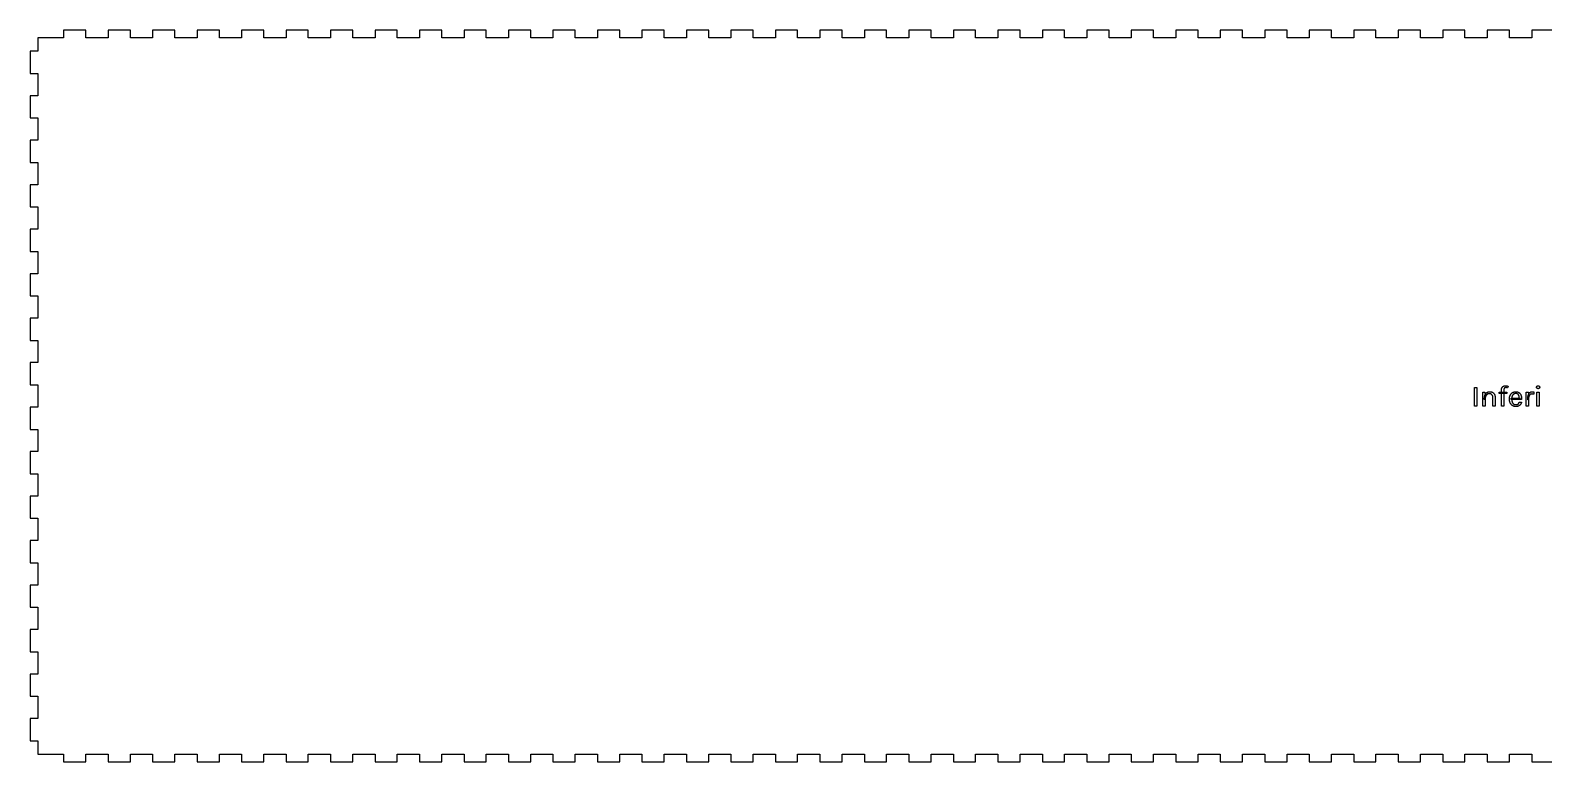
# Model space of a CAD drawing. Header units: millimetres. Extents: x 0 to 1206, y 0 to 1040.
# Drawn here: x 0 to 612, y 372 to 668 of the extents above; entities that cross this region are included whole.
import ezdxf

# ---------------------------------------------------------------- set-up
doc = ezdxf.new("R2010")
doc.units = ezdxf.units.MM
doc.layers.get('0').update_dxf_attribs({"linetype": 'CONTINUOUS'})

msp = doc.modelspace()

# ---------------------------------------------------------------- linework, layer by layer
for p, q in [((22.5, 668), (13.5, 668)), ((13.5, 668), (13.5, 665)), ((22.5, 665), (22.5, 668)), ((40.5, 668), (31.5, 668)), ((31.5, 668), (31.5, 665)), ((40.5, 665), (40.5, 668)), ((58.5, 668), (49.5, 668)), ((49.5, 668), (49.5, 665)), ((58.5, 665), (58.5, 668)), ((76.5, 668), (67.5, 668)), ((67.5, 668), (67.5, 665)), ((76.5, 665), (76.5, 668)), ((94.5, 668), (85.5, 668)), ((85.5, 668), (85.5, 665)), ((94.5, 665), (94.5, 668)), ((112.5, 668), (103.5, 668)), ((103.5, 668), (103.5, 665)), ((112.5, 665), (112.5, 668)), ((130.5, 668), (121.5, 668)), ((121.5, 668), (121.5, 665)), ((130.5, 665), (130.5, 668)), ((148.5, 668), (139.5, 668)), ((139.5, 668), (139.5, 665)), ((148.5, 665), (148.5, 668)), ((166.5, 668), (157.5, 668)), ((157.5, 668), (157.5, 665)), ((166.5, 665), (166.5, 668)), ((184.5, 668), (175.5, 668)), ((175.5, 668), (175.5, 665)), ((184.5, 665), (184.5, 668)), ((202.5, 668), (193.5, 668)), ((193.5, 668), (193.5, 665)), ((202.5, 665), (202.5, 668)), ((220.5, 668), (211.5, 668)), ((211.5, 668), (211.5, 665)), ((220.5, 665), (220.5, 668)), ((238.5, 668), (229.5, 668)), ((229.5, 668), (229.5, 665)), ((238.5, 665), (238.5, 668)), ((256.5, 668), (247.5, 668)), ((247.5, 668), (247.5, 665)), ((256.5, 665), (256.5, 668)), ((274.5, 668), (265.5, 668)), ((265.5, 668), (265.5, 665)), ((274.5, 665), (274.5, 668)), ((292.5, 668), (283.5, 668)), ((283.5, 668), (283.5, 665)), ((292.5, 665), (292.5, 668)), ((310.5, 668), (301.5, 668)), ((301.5, 668), (301.5, 665)), ((310.5, 665), (310.5, 668)), ((328.5, 668), (319.5, 668)), ((319.5, 668), (319.5, 665)), ((328.5, 665), (328.5, 668)), ((346.5, 668), (337.5, 668)), ((337.5, 668), (337.5, 665)), ((346.5, 665), (346.5, 668)), ((364.5, 668), (355.5, 668)), ((355.5, 668), (355.5, 665)), ((364.5, 665), (364.5, 668)), ((382.5, 668), (373.5, 668)), ((373.5, 668), (373.5, 665)), ((382.5, 665), (382.5, 668)), ((400.5, 668), (391.5, 668)), ((391.5, 668), (391.5, 665)), ((400.5, 665), (400.5, 668)), ((418.5, 668), (409.5, 668)), ((409.5, 668), (409.5, 665)), ((418.5, 665), (418.5, 668)), ((436.5, 668), (427.5, 668)), ((427.5, 668), (427.5, 665)), ((436.5, 665), (436.5, 668)), ((454.5, 668), (445.5, 668)), ((445.5, 668), (445.5, 665)), ((454.5, 665), (454.5, 668)), ((472.5, 668), (463.5, 668)), ((463.5, 668), (463.5, 665)), ((472.5, 665), (472.5, 668)), ((490.5, 668), (481.5, 668)), ((481.5, 668), (481.5, 665)), ((490.5, 665), (490.5, 668)), ((508.5, 668), (499.5, 668)), ((499.5, 668), (499.5, 665)), ((508.5, 665), (508.5, 668)), ((526.5, 668), (517.5, 668)), ((517.5, 668), (517.5, 665)), ((526.5, 665), (526.5, 668)), ((544.5, 668), (535.5, 668)), ((535.5, 668), (535.5, 665)), ((544.5, 665), (544.5, 668)), ((562.5, 668), (553.5, 668)), ((553.5, 668), (553.5, 665)), ((562.5, 665), (562.5, 668)), ((580.5, 668), (571.5, 668)), ((571.5, 668), (571.5, 665)), ((580.5, 665), (580.5, 668)), ((598.5, 668), (589.5, 668)), ((589.5, 668), (589.5, 665)), ((598.5, 665), (598.5, 668)), ((616.5, 668), (607.5, 668)), ((607.5, 668), (607.5, 665)), ((13.5, 665), (3, 665)), ((3, 665), (3, 659.5)), ((31.5, 665), (22.5, 665)), ((49.5, 665), (40.5, 665)), ((67.5, 665), (58.5, 665)), ((85.5, 665), (76.5, 665)), ((103.5, 665), (94.5, 665)), ((121.5, 665), (112.5, 665)), ((139.5, 665), (130.5, 665)), ((157.5, 665), (148.5, 665)), ((175.5, 665), (166.5, 665)), ((193.5, 665), (184.5, 665)), ((211.5, 665), (202.5, 665)), ((229.5, 665), (220.5, 665)), ((247.5, 665), (238.5, 665)), ((265.5, 665), (256.5, 665)), ((283.5, 665), (274.5, 665)), ((301.5, 665), (292.5, 665)), ((319.5, 665), (310.5, 665)), ((337.5, 665), (328.5, 665)), ((355.5, 665), (346.5, 665)), ((373.5, 665), (364.5, 665)), ((391.5, 665), (382.5, 665)), ((409.5, 665), (400.5, 665)), ((427.5, 665), (418.5, 665)), ((445.5, 665), (436.5, 665)), ((463.5, 665), (454.5, 665)), ((481.5, 665), (472.5, 665)), ((499.5, 665), (490.5, 665)), ((517.5, 665), (508.5, 665)), ((535.5, 665), (526.5, 665)), ((553.5, 665), (544.5, 665)), ((571.5, 665), (562.5, 665)), ((589.5, 665), (580.5, 665)), ((607.5, 665), (598.5, 665)), ((3, 659.5), (0, 659.5)), ((0, 659.5), (0, 650.5)), ((0, 650.5), (3, 650.5)), ((3, 650.5), (3, 641.5)), ((3, 641.5), (0, 641.5)), ((0, 641.5), (0, 632.5)), ((0, 632.5), (3, 632.5)), ((3, 632.5), (3, 623.5)), ((3, 623.5), (0, 623.5)), ((0, 623.5), (0, 614.5)), ((0, 614.5), (3, 614.5)), ((3, 614.5), (3, 605.5)), ((3, 605.5), (0, 605.5)), ((0, 605.5), (0, 596.5)), ((0, 596.5), (3, 596.5)), ((3, 596.5), (3, 587.5)), ((3, 587.5), (0, 587.5)), ((0, 587.5), (0, 578.5)), ((0, 578.5), (3, 578.5)), ((3, 578.5), (3, 569.5)), ((3, 569.5), (0, 569.5)), ((0, 569.5), (0, 560.5)), ((0, 560.5), (3, 560.5)), ((3, 560.5), (3, 551.5)), ((3, 551.5), (0, 551.5)), ((0, 551.5), (0, 542.5)), ((0, 542.5), (3, 542.5)), ((3, 542.5), (3, 533.5)), ((3, 533.5), (0, 533.5)), ((0, 533.5), (0, 524.5)), ((0, 524.5), (3, 524.5)), ((3, 524.5), (3, 515.5)), ((584.37, 515.866), (584.37, 523.402)), ((584.37, 523.402), (585.306, 523.402)), ((585.306, 523.402), (585.306, 515.866)), ((587.73, 515.866), (587.73, 521.602)), ((587.73, 521.602), (588.534, 521.602)), ((588.534, 521.602), (588.666, 520.282)), ((588.625, 520.426), (588.685, 520.558)), ((588.685, 520.558), (588.75, 520.683)), ((588.75, 520.683), (588.82, 520.801)), ((588.82, 520.801), (588.895, 520.913)), ((588.895, 520.913), (588.974, 521.018)), ((588.974, 521.018), (589.059, 521.116)), ((589.059, 521.116), (589.148, 521.208)), ((589.148, 521.208), (589.242, 521.293)), ((589.242, 521.293), (589.341, 521.371)), ((589.378, 520.577), (589.308, 520.513)), ((589.341, 521.371), (589.445, 521.442)), ((589.452, 520.636), (589.378, 520.577)), ((589.445, 521.442), (589.553, 521.506)), ((589.529, 520.69), (589.452, 520.636)), ((589.609, 520.738), (589.529, 520.69)), ((589.553, 521.506), (589.665, 521.562)), ((589.691, 520.78), (589.609, 520.738)), ((589.665, 521.562), (589.782, 521.611)), ((589.776, 520.816), (589.691, 520.78)), ((589.865, 520.847), (589.776, 520.816)), ((589.782, 521.611), (589.903, 521.652)), ((589.955, 520.873), (589.865, 520.847)), ((589.903, 521.652), (590.028, 521.686)), ((590.049, 520.893), (589.955, 520.873)), ((590.028, 521.686), (590.158, 521.712)), ((590.145, 520.907), (590.049, 520.893)), ((590.244, 520.915), (590.145, 520.907)), ((590.158, 521.712), (590.292, 521.731)), ((590.346, 520.918), (590.244, 520.915)), ((590.292, 521.731), (590.431, 521.742)), ((590.479, 520.914), (590.346, 520.918)), ((590.346, 520.918), (590.346, 520.918)), ((590.431, 521.742), (590.574, 521.746)), ((590.606, 520.901), (590.479, 520.914)), ((590.574, 521.746), (590.574, 521.746)), ((590.574, 521.746), (590.708, 521.743)), ((590.727, 520.879), (590.606, 520.901)), ((590.708, 521.743), (590.837, 521.734)), ((590.843, 520.849), (590.727, 520.879)), ((590.837, 521.734), (590.963, 521.719)), ((590.953, 520.811), (590.843, 520.849)), ((591.057, 520.764), (590.953, 520.811)), ((590.963, 521.719), (591.085, 521.698)), ((591.156, 520.708), (591.057, 520.764)), ((591.085, 521.698), (591.203, 521.67)), ((591.248, 520.643), (591.156, 520.708)), ((591.203, 521.67), (591.317, 521.637)), ((591.336, 520.571), (591.248, 520.643)), ((591.317, 521.637), (591.428, 521.598)), ((591.417, 520.489), (591.336, 520.571)), ((591.428, 521.598), (591.534, 521.552)), ((591.534, 521.552), (591.636, 521.501)), ((591.636, 521.501), (591.735, 521.443)), ((591.735, 521.443), (591.829, 521.38)), ((591.829, 521.38), (591.919, 521.311)), ((591.919, 521.311), (592.005, 521.238)), ((592.005, 521.238), (592.085, 521.159)), ((592.085, 521.159), (592.162, 521.075)), ((592.162, 521.075), (592.234, 520.985)), ((592.234, 520.985), (592.301, 520.891)), ((592.301, 520.891), (592.364, 520.791)), ((592.364, 520.791), (592.422, 520.686)), ((592.422, 520.686), (592.476, 520.576)), ((592.476, 520.576), (592.525, 520.461)), ((594.348, 520.954), (594.348, 521.602)), ((594.348, 521.602), (597.408, 521.602)), ((597.408, 520.954), (594.348, 520.954)), ((595.284, 522.49), (595.286, 522.602)), ((595.284, 515.866), (595.284, 522.49)), ((595.286, 522.602), (595.293, 522.71)), ((595.293, 522.71), (595.304, 522.813)), ((595.304, 522.813), (595.319, 522.913)), ((595.319, 522.913), (595.339, 523.008)), ((595.339, 523.008), (595.363, 523.099)), ((595.363, 523.099), (595.391, 523.187)), ((595.391, 523.187), (595.424, 523.27)), ((595.424, 523.27), (595.461, 523.348)), ((595.461, 523.348), (595.503, 523.423)), ((595.503, 523.423), (595.548, 523.494)), ((595.548, 523.494), (595.597, 523.561)), ((595.597, 523.561), (595.648, 523.624)), ((595.648, 523.624), (595.702, 523.683)), ((595.702, 523.683), (595.76, 523.739)), ((595.76, 523.739), (595.82, 523.791)), ((595.82, 523.791), (595.883, 523.839)), ((595.883, 523.839), (595.949, 523.883)), ((595.949, 523.883), (596.019, 523.923)), ((596.019, 523.923), (596.091, 523.96)), ((596.091, 523.96), (596.166, 523.993)), ((596.166, 523.993), (596.242, 524.023)), ((596.221, 522.551), (596.22, 522.478)), ((596.22, 522.478), (596.22, 522.478)), ((596.22, 522.478), (596.22, 515.866)), ((596.225, 522.62), (596.221, 522.551)), ((596.231, 522.686), (596.225, 522.62)), ((596.24, 522.748), (596.231, 522.686)), ((596.251, 522.807), (596.24, 522.748)), ((596.242, 524.023), (596.32, 524.049)), ((596.265, 522.862), (596.251, 522.807)), ((596.282, 522.914), (596.265, 522.862)), ((596.301, 522.962), (596.282, 522.914)), ((596.322, 523.007), (596.301, 522.962)), ((596.32, 524.049), (596.4, 524.071)), ((596.346, 523.048), (596.322, 523.007)), ((596.372, 523.086), (596.346, 523.048)), ((596.399, 523.122), (596.372, 523.086)), ((596.428, 523.155), (596.399, 523.122)), ((596.4, 524.071), (596.482, 524.091)), ((596.457, 523.186), (596.428, 523.155)), ((596.489, 523.215), (596.457, 523.186)), ((596.482, 524.091), (596.565, 524.106)), ((596.521, 523.24), (596.489, 523.215)), ((596.555, 523.263), (596.521, 523.24)), ((596.59, 523.284), (596.555, 523.263)), ((596.565, 524.106), (596.65, 524.118)), ((596.626, 523.302), (596.59, 523.284)), ((596.664, 523.318), (596.626, 523.302)), ((596.65, 524.118), (596.737, 524.127)), ((596.702, 523.332), (596.664, 523.318)), ((596.741, 523.344), (596.702, 523.332)), ((596.737, 524.127), (596.826, 524.132)), ((596.779, 523.355), (596.741, 523.344)), ((596.818, 523.364), (596.779, 523.355)), ((596.856, 523.372), (596.818, 523.364)), ((596.826, 524.132), (596.916, 524.134)), ((596.894, 523.378), (596.856, 523.372)), ((596.933, 523.384), (596.894, 523.378)), ((596.916, 524.134), (596.916, 524.134)), ((596.916, 524.134), (596.965, 524.134)), ((596.971, 523.387), (596.933, 523.384)), ((596.965, 524.134), (597.015, 524.133)), ((597.01, 523.389), (596.971, 523.387)), ((597.048, 523.39), (597.01, 523.389)), ((597.015, 524.133), (597.064, 524.131)), ((597.081, 523.39), (597.048, 523.39)), ((597.048, 523.39), (597.048, 523.39)), ((597.064, 524.131), (597.114, 524.128)), ((597.113, 523.389), (597.081, 523.39)), ((597.147, 523.387), (597.113, 523.389)), ((597.114, 524.128), (597.164, 524.125)), ((597.18, 523.384), (597.147, 523.387)), ((597.164, 524.125), (597.214, 524.121)), ((597.214, 523.381), (597.18, 523.384)), ((597.214, 524.121), (597.265, 524.116)), ((597.248, 523.377), (597.214, 523.381)), ((597.282, 523.372), (597.248, 523.377)), ((597.265, 524.116), (597.315, 524.111)), ((597.317, 523.367), (597.282, 523.372)), ((597.315, 524.111), (597.366, 524.105)), ((597.352, 523.361), (597.317, 523.367)), ((597.387, 523.354), (597.352, 523.361)), ((597.366, 524.105), (597.417, 524.098)), ((597.422, 523.346), (597.387, 523.354)), ((597.408, 521.602), (597.408, 520.954)), ((597.408, 520.954), (597.408, 520.954)), ((597.417, 524.098), (597.468, 524.09)), ((597.458, 523.338), (597.422, 523.346)), ((597.493, 523.329), (597.458, 523.338)), ((597.468, 524.09), (597.519, 524.082)), ((597.529, 523.319), (597.493, 523.329)), ((597.519, 524.082), (597.57, 524.073)), ((597.565, 523.309), (597.529, 523.319)), ((597.6, 523.298), (597.565, 523.309)), ((597.57, 524.073), (597.621, 524.063)), ((597.636, 523.286), (597.6, 523.298)), ((597.621, 524.063), (597.671, 524.053)), ((597.672, 523.273), (597.636, 523.286)), ((597.671, 524.053), (597.722, 524.042)), ((597.708, 523.26), (597.672, 523.273)), ((597.744, 523.246), (597.708, 523.26)), ((597.722, 524.042), (597.773, 524.03)), ((597.924, 523.99), (597.744, 523.246)), ((597.773, 524.03), (597.823, 524.017)), ((597.823, 524.017), (597.874, 524.004)), ((597.874, 524.004), (597.924, 523.99)), ((597.924, 523.99), (597.924, 523.99)), ((598.888, 520.474), (598.962, 520.601)), ((598.962, 520.601), (599.042, 520.72)), ((599.042, 520.72), (599.127, 520.834)), ((599.127, 520.834), (599.216, 520.941)), ((599.216, 520.941), (599.311, 521.042)), ((599.311, 521.042), (599.41, 521.137)), ((599.41, 521.137), (599.515, 521.225)), ((599.515, 521.225), (599.624, 521.307)), ((599.624, 521.307), (599.739, 521.383)), ((599.739, 521.383), (599.858, 521.452)), ((599.858, 521.452), (599.98, 521.514)), ((599.956, 520.523), (599.894, 520.454)), ((600.021, 520.588), (599.956, 520.523)), ((599.98, 521.514), (600.105, 521.568)), ((600.089, 520.65), (600.021, 520.588)), ((600.162, 520.708), (600.089, 520.65)), ((600.105, 521.568), (600.233, 521.615)), ((600.238, 520.762), (600.162, 520.708)), ((600.233, 521.615), (600.365, 521.655)), ((600.318, 520.81), (600.238, 520.762)), ((600.401, 520.852), (600.318, 520.81)), ((600.365, 521.655), (600.5, 521.688)), ((600.488, 520.888), (600.401, 520.852)), ((600.579, 520.919), (600.488, 520.888)), ((600.5, 521.688), (600.639, 521.713)), ((600.673, 520.945), (600.579, 520.919)), ((600.639, 521.713), (600.781, 521.731)), ((600.771, 520.965), (600.673, 520.945)), ((600.872, 520.979), (600.771, 520.965)), ((600.781, 521.731), (600.926, 521.742)), ((600.977, 520.987), (600.872, 520.979)), ((600.926, 521.742), (601.074, 521.746)), ((601.086, 520.99), (600.977, 520.987)), ((601.074, 521.746), (601.074, 521.746)), ((601.074, 521.746), (601.203, 521.743)), ((601.172, 520.988), (601.086, 520.99)), ((601.086, 520.99), (601.086, 520.99)), ((601.255, 520.983), (601.172, 520.988)), ((601.203, 521.743), (601.328, 521.735)), ((601.335, 520.974), (601.255, 520.983)), ((601.328, 521.735), (601.449, 521.722)), ((601.411, 520.961), (601.335, 520.974)), ((601.485, 520.945), (601.411, 520.961)), ((601.449, 521.722), (601.566, 521.704)), ((601.555, 520.925), (601.485, 520.945)), ((601.623, 520.902), (601.555, 520.925)), ((601.566, 521.704), (601.68, 521.68)), ((601.687, 520.875), (601.623, 520.902)), ((601.68, 521.68), (601.79, 521.651)), ((601.748, 520.844), (601.687, 520.875)), ((601.806, 520.81), (601.748, 520.844)), ((601.79, 521.651), (601.896, 521.617)), ((601.861, 520.773), (601.806, 520.81)), ((601.914, 520.733), (601.861, 520.773)), ((601.896, 521.617), (601.998, 521.577)), ((601.964, 520.691), (601.914, 520.733)), ((602.011, 520.647), (601.964, 520.691)), ((601.998, 521.577), (602.096, 521.532)), ((602.057, 520.601), (602.011, 520.647)), ((602.099, 520.552), (602.057, 520.601)), ((602.096, 521.532), (602.19, 521.482)), ((602.139, 520.501), (602.099, 520.552)), ((602.19, 521.482), (602.281, 521.427)), ((602.281, 521.427), (602.368, 521.369)), ((602.368, 521.369), (602.451, 521.307)), ((602.451, 521.307), (602.531, 521.241)), ((602.531, 521.241), (602.607, 521.172)), ((602.607, 521.172), (602.68, 521.098)), ((602.68, 521.098), (602.749, 521.021)), ((602.749, 521.021), (602.814, 520.941)), ((602.814, 520.941), (602.876, 520.856)), ((602.876, 520.856), (602.934, 520.768)), ((602.934, 520.768), (602.989, 520.677)), ((602.989, 520.677), (603.04, 520.583)), ((603.04, 520.583), (603.088, 520.487)), ((605.244, 515.866), (605.244, 521.614)), ((605.244, 521.614), (606.18, 521.614)), ((606.146, 520.414), (606.194, 520.548)), ((606.18, 521.614), (606.18, 515.866)), ((606.194, 520.548), (606.246, 520.674)), ((606.246, 520.674), (606.301, 520.793)), ((606.301, 520.793), (606.361, 520.904)), ((606.361, 520.904), (606.424, 521.009)), ((606.424, 521.009), (606.492, 521.106)), ((606.492, 521.106), (606.563, 521.196)), ((606.563, 521.196), (606.638, 521.278)), ((606.638, 521.278), (606.717, 521.353)), ((606.774, 520.519), (606.713, 520.458)), ((606.717, 521.353), (606.8, 521.421)), ((606.838, 520.574), (606.774, 520.519)), ((606.8, 521.421), (606.886, 521.482)), ((606.907, 520.624), (606.838, 520.574)), ((606.886, 521.482), (606.976, 521.535)), ((606.979, 520.667), (606.907, 520.624)), ((606.976, 521.535), (607.069, 521.581)), ((607.055, 520.705), (606.979, 520.667)), ((607.135, 520.737), (607.055, 520.705)), ((607.069, 521.581), (607.166, 521.621)), ((607.22, 520.763), (607.135, 520.737)), ((607.166, 521.621), (607.267, 521.653)), ((607.308, 520.784), (607.22, 520.763)), ((607.267, 521.653), (607.371, 521.678)), ((607.4, 520.798), (607.308, 520.784)), ((607.371, 521.678), (607.478, 521.696)), ((607.496, 520.807), (607.4, 520.798)), ((607.478, 521.696), (607.589, 521.706)), ((607.596, 520.81), (607.496, 520.807)), ((607.589, 521.706), (607.704, 521.71)), ((607.628, 520.81), (607.596, 520.81)), ((607.596, 520.81), (607.596, 520.81)), ((607.66, 520.808), (607.628, 520.81)), ((607.693, 520.806), (607.66, 520.808)), ((607.728, 520.804), (607.693, 520.806)), ((607.704, 521.71), (607.704, 521.71)), ((607.704, 521.71), (607.742, 521.71)), ((607.763, 520.8), (607.728, 520.804)), ((607.742, 521.71), (607.779, 521.709)), ((607.798, 520.796), (607.763, 520.8)), ((607.779, 521.709), (607.816, 521.708)), ((607.835, 520.791), (607.798, 520.796)), ((607.816, 521.708), (607.852, 521.706)), ((607.872, 520.785), (607.835, 520.791)), ((607.852, 521.706), (607.888, 521.703)), ((607.911, 520.778), (607.872, 520.785)), ((607.888, 521.703), (607.923, 521.7)), ((607.95, 520.771), (607.911, 520.778)), ((607.923, 521.7), (607.957, 521.697)), ((607.989, 520.763), (607.95, 520.771)), ((607.957, 521.697), (607.99, 521.693)), ((608.028, 520.755), (607.989, 520.763)), ((607.99, 521.693), (608.023, 521.688)), ((608.023, 521.688), (608.055, 521.683)), ((608.066, 520.746), (608.028, 520.755)), ((608.055, 521.683), (608.087, 521.677)), ((608.104, 520.737), (608.066, 520.746)), ((608.087, 521.677), (608.119, 521.671)), ((608.14, 520.728), (608.104, 520.737)), ((608.119, 521.671), (608.151, 521.664)), ((608.177, 520.719), (608.14, 520.728)), ((608.151, 521.664), (608.183, 521.657)), ((608.212, 520.709), (608.177, 520.719)), ((608.183, 521.657), (608.215, 521.649)), ((608.248, 520.699), (608.212, 520.709)), ((608.215, 521.649), (608.247, 521.641)), ((608.247, 521.641), (608.279, 521.632)), ((608.282, 520.689), (608.248, 520.699)), ((608.279, 521.632), (608.311, 521.623)), ((608.316, 520.678), (608.282, 520.689)), ((608.311, 521.623), (608.344, 521.613)), ((608.376, 521.602), (608.316, 520.678)), ((608.344, 521.613), (608.376, 521.602)), ((608.376, 521.602), (608.376, 521.602)), ((609.486, 523.558), (609.488, 523.61)), ((609.488, 523.505), (609.486, 523.558)), ((609.486, 523.558), (609.486, 523.558)), ((609.488, 523.61), (609.493, 523.659)), ((609.493, 523.454), (609.488, 523.505)), ((609.493, 523.659), (609.501, 523.707)), ((609.501, 523.405), (609.493, 523.454)), ((609.501, 523.707), (609.513, 523.752)), ((609.513, 523.359), (609.501, 523.405)), ((609.513, 523.752), (609.528, 523.795)), ((609.528, 523.314), (609.513, 523.359)), ((609.528, 523.795), (609.546, 523.836)), ((609.546, 523.272), (609.528, 523.314)), ((609.546, 523.836), (609.568, 523.875)), ((609.568, 523.231), (609.546, 523.272)), ((609.568, 523.875), (609.594, 523.911)), ((609.594, 523.193), (609.568, 523.231)), ((609.594, 523.911), (609.622, 523.946)), ((609.622, 523.157), (609.594, 523.193)), ((609.622, 523.946), (609.654, 523.978)), ((609.654, 523.123), (609.622, 523.157)), ((609.642, 515.866), (609.642, 521.614)), ((609.642, 521.614), (610.578, 521.614)), ((609.654, 523.978), (609.689, 524.008)), ((609.689, 523.092), (609.654, 523.123)), ((609.689, 524.008), (609.726, 524.034)), ((609.726, 523.064), (609.689, 523.092)), ((609.726, 524.034), (609.766, 524.058)), ((609.766, 523.039), (609.726, 523.064)), ((609.766, 524.058), (609.808, 524.078)), ((609.808, 523.017), (609.766, 523.039)), ((609.808, 524.078), (609.852, 524.095)), ((609.852, 522.999), (609.808, 523.017)), ((609.852, 524.095), (609.899, 524.109)), ((609.899, 522.984), (609.852, 522.999)), ((609.899, 524.109), (609.948, 524.12)), ((609.948, 522.973), (609.899, 522.984)), ((609.948, 524.12), (610, 524.128)), ((610, 522.965), (609.948, 522.973)), ((610, 524.128), (610.054, 524.132)), ((610.054, 522.96), (610, 522.965)), ((610.054, 524.132), (610.11, 524.134)), ((610.11, 522.958), (610.054, 522.96)), ((610.11, 524.134), (610.11, 524.134)), ((610.11, 524.134), (610.166, 524.132)), ((610.166, 522.96), (610.11, 522.958)), ((610.11, 522.958), (610.11, 522.958)), ((610.11, 522.958), (610.11, 522.958)), ((610.166, 524.132), (610.22, 524.128)), ((610.22, 522.965), (610.166, 522.96)), ((610.22, 524.128), (610.272, 524.12)), ((610.272, 522.973), (610.22, 522.965)), ((610.272, 524.12), (610.321, 524.109)), ((610.321, 522.984), (610.272, 522.973)), ((610.321, 524.109), (610.368, 524.095)), ((610.368, 522.999), (610.321, 522.984)), ((610.368, 524.095), (610.412, 524.078)), ((610.412, 523.017), (610.368, 522.999)), ((610.412, 524.078), (610.454, 524.058)), ((610.454, 523.039), (610.412, 523.017)), ((610.454, 524.058), (610.494, 524.034)), ((610.494, 523.064), (610.454, 523.039)), ((610.494, 524.034), (610.531, 524.008)), ((610.531, 523.092), (610.494, 523.064)), ((610.531, 524.008), (610.566, 523.978)), ((610.566, 523.123), (610.531, 523.092)), ((610.566, 523.978), (610.598, 523.946)), ((610.598, 523.157), (610.566, 523.123)), ((610.578, 521.614), (610.578, 515.866)), ((610.598, 523.946), (610.626, 523.911)), ((610.626, 523.193), (610.598, 523.157)), ((610.626, 523.911), (610.652, 523.875)), ((610.652, 523.231), (610.626, 523.193)), ((610.652, 523.875), (610.674, 523.836)), ((610.674, 523.272), (610.652, 523.231)), ((610.674, 523.836), (610.692, 523.795)), ((610.692, 523.314), (610.674, 523.272)), ((610.692, 523.795), (610.707, 523.752)), ((610.707, 523.359), (610.692, 523.314)), ((610.707, 523.752), (610.719, 523.707)), ((610.719, 523.405), (610.707, 523.359)), ((610.719, 523.707), (610.727, 523.659)), ((610.727, 523.454), (610.719, 523.405)), ((610.727, 523.659), (610.732, 523.61)), ((610.732, 523.505), (610.727, 523.454)), ((610.732, 523.61), (610.734, 523.558)), ((610.734, 523.558), (610.732, 523.505)), ((610.734, 523.558), (610.734, 523.558)), ((3, 515.5), (0, 515.5)), ((0, 515.5), (0, 506.5)), ((585.306, 515.866), (584.37, 515.866)), ((585.306, 515.866), (585.306, 515.866)), ((588.666, 515.866), (587.73, 515.866)), ((588.306, 518.578), (588.309, 518.775)), ((588.666, 518.578), (588.306, 518.578)), ((588.309, 518.775), (588.317, 518.967)), ((588.317, 518.967), (588.33, 519.153)), ((588.33, 519.153), (588.348, 519.333)), ((588.348, 519.333), (588.372, 519.506)), ((588.372, 519.506), (588.401, 519.675)), ((588.401, 519.675), (588.435, 519.837)), ((588.435, 519.837), (588.475, 519.993)), ((588.475, 519.993), (588.52, 520.143)), ((588.52, 520.143), (588.57, 520.288)), ((588.57, 520.288), (588.625, 520.426)), ((588.666, 520.282), (588.666, 515.866)), ((588.668, 518.721), (588.666, 518.578)), ((588.666, 518.578), (588.666, 518.578)), ((588.666, 515.866), (588.666, 515.866)), ((588.674, 518.86), (588.668, 518.721)), ((588.684, 518.996), (588.674, 518.86)), ((588.699, 519.127), (588.684, 518.996)), ((588.717, 519.254), (588.699, 519.127)), ((588.739, 519.377), (588.717, 519.254)), ((588.766, 519.496), (588.739, 519.377)), ((588.797, 519.611), (588.766, 519.496)), ((588.831, 519.722), (588.797, 519.611)), ((588.87, 519.829), (588.831, 519.722)), ((588.913, 519.932), (588.87, 519.829)), ((588.959, 520.029), (588.913, 519.932)), ((589.008, 520.122), (588.959, 520.029)), ((589.061, 520.21), (589.008, 520.122)), ((589.117, 520.293), (589.061, 520.21)), ((589.177, 520.372), (589.117, 520.293)), ((589.241, 520.445), (589.177, 520.372)), ((589.308, 520.513), (589.241, 520.445)), ((591.492, 520.399), (591.417, 520.489)), ((591.558, 520.302), (591.492, 520.399)), ((591.617, 520.196), (591.558, 520.302)), ((591.669, 520.083), (591.617, 520.196)), ((591.712, 519.962), (591.669, 520.083)), ((591.747, 519.833), (591.712, 519.962)), ((591.775, 519.696), (591.747, 519.833)), ((591.794, 519.551), (591.775, 519.696)), ((591.806, 519.398), (591.794, 519.551)), ((591.81, 519.238), (591.806, 519.398)), ((591.81, 515.866), (591.81, 519.238)), ((592.734, 515.866), (591.81, 515.866)), ((592.525, 520.461), (592.569, 520.342)), ((592.569, 520.342), (592.608, 520.219)), ((592.608, 520.219), (592.641, 520.091)), ((592.641, 520.091), (592.669, 519.96)), ((592.669, 519.96), (592.693, 519.824)), ((592.693, 519.824), (592.711, 519.683)), ((592.711, 519.683), (592.724, 519.539)), ((592.724, 519.539), (592.731, 519.391)), ((592.731, 519.391), (592.734, 519.238)), ((592.734, 519.238), (592.734, 519.238)), ((592.734, 519.238), (592.734, 515.866)), ((592.734, 515.866), (592.734, 515.866)), ((596.22, 515.866), (595.284, 515.866)), ((596.22, 515.866), (596.22, 515.866)), ((598.482, 518.722), (598.485, 518.908)), ((598.485, 518.548), (598.482, 518.722)), ((598.482, 518.722), (598.482, 518.722)), ((598.485, 518.908), (598.495, 519.088)), ((598.496, 518.377), (598.485, 518.548)), ((598.495, 519.088), (598.512, 519.263)), ((598.513, 518.211), (598.496, 518.377)), ((598.512, 519.263), (598.536, 519.433)), ((598.536, 518.049), (598.513, 518.211)), ((598.536, 519.433), (598.566, 519.598)), ((598.567, 517.891), (598.536, 518.049)), ((598.566, 519.598), (598.603, 519.757)), ((598.604, 517.737), (598.567, 517.891)), ((598.603, 519.757), (598.647, 519.911)), ((598.648, 517.587), (598.604, 517.737)), ((598.647, 519.911), (598.697, 520.06)), ((598.699, 517.441), (598.648, 517.587)), ((598.697, 520.06), (598.754, 520.204)), ((598.757, 517.3), (598.699, 517.441)), ((598.754, 520.204), (598.818, 520.342)), ((598.821, 517.162), (598.757, 517.3)), ((598.818, 520.342), (598.888, 520.474)), ((598.891, 517.029), (598.821, 517.162)), ((598.966, 516.903), (598.891, 517.029)), ((599.047, 516.782), (598.966, 516.903)), ((599.132, 516.667), (599.047, 516.782)), ((599.221, 516.558), (599.132, 516.667)), ((599.316, 516.455), (599.221, 516.558)), ((599.238, 518.578), (599.238, 519.154)), ((599.238, 519.154), (602.772, 519.154)), ((603.39, 518.578), (599.238, 518.578)), ((599.416, 516.358), (599.316, 516.455)), ((599.521, 516.267), (599.416, 516.358)), ((599.42, 519.08), (599.418, 518.974)), ((599.418, 518.974), (599.418, 518.974)), ((599.418, 518.974), (599.418, 518.59)), ((599.418, 518.59), (599.42, 518.471)), ((599.425, 519.185), (599.42, 519.08)), ((599.42, 518.471), (599.425, 518.355)), ((599.435, 519.288), (599.425, 519.185)), ((599.425, 518.355), (599.434, 518.241)), ((599.434, 518.241), (599.447, 518.13)), ((599.448, 519.389), (599.435, 519.288)), ((599.447, 518.13), (599.464, 518.021)), ((599.465, 519.489), (599.448, 519.389)), ((599.464, 518.021), (599.484, 517.915)), ((599.485, 519.588), (599.465, 519.489)), ((599.484, 517.915), (599.508, 517.812)), ((599.509, 519.685), (599.485, 519.588)), ((599.508, 517.812), (599.535, 517.711)), ((599.537, 519.78), (599.509, 519.685)), ((599.63, 516.182), (599.521, 516.267)), ((599.535, 517.711), (599.566, 517.612)), ((599.569, 519.874), (599.537, 519.78)), ((599.566, 517.612), (599.601, 517.516)), ((599.604, 519.967), (599.569, 519.874)), ((599.601, 517.516), (599.639, 517.423)), ((599.643, 520.057), (599.604, 519.967)), ((599.745, 516.103), (599.63, 516.182)), ((599.639, 517.423), (599.682, 517.334)), ((599.686, 520.144), (599.643, 520.057)), ((599.682, 517.334), (599.727, 517.249)), ((599.732, 520.226), (599.686, 520.144)), ((599.727, 517.249), (599.777, 517.168)), ((599.783, 520.306), (599.732, 520.226)), ((599.864, 516.031), (599.745, 516.103)), ((599.777, 517.168), (599.83, 517.091)), ((599.837, 520.382), (599.783, 520.306)), ((599.83, 517.091), (599.886, 517.018)), ((599.894, 520.454), (599.837, 520.382)), ((599.985, 515.966), (599.864, 516.031)), ((599.886, 517.018), (599.947, 516.949)), ((599.947, 516.949), (600.011, 516.884)), ((600.11, 515.909), (599.985, 515.966)), ((600.011, 516.884), (600.079, 516.823)), ((600.079, 516.823), (600.15, 516.766)), ((600.238, 515.859), (600.11, 515.909)), ((600.15, 516.766), (600.225, 516.714)), ((600.225, 516.714), (600.304, 516.667)), ((600.37, 515.817), (600.238, 515.859)), ((600.304, 516.667), (600.387, 516.625)), ((600.504, 515.783), (600.37, 515.817)), ((600.387, 516.625), (600.474, 516.589)), ((600.474, 516.589), (600.564, 516.559)), ((600.642, 515.756), (600.504, 515.783)), ((600.564, 516.559), (600.658, 516.534)), ((600.783, 515.737), (600.642, 515.756)), ((600.658, 516.534), (600.756, 516.515)), ((600.756, 516.515), (600.858, 516.501)), ((600.927, 515.726), (600.783, 515.737)), ((600.858, 516.501), (600.964, 516.493)), ((601.074, 515.722), (600.927, 515.726)), ((600.964, 516.493), (601.074, 516.49)), ((601.074, 516.49), (601.184, 516.493)), ((601.074, 516.49), (601.074, 516.49)), ((601.196, 515.724), (601.074, 515.722)), ((601.074, 515.722), (601.074, 515.722)), ((601.074, 515.722), (601.074, 515.722)), ((601.184, 516.493), (601.289, 516.501)), ((601.316, 515.731), (601.196, 515.724)), ((601.289, 516.501), (601.391, 516.514)), ((601.433, 515.742), (601.316, 515.731)), ((601.391, 516.514), (601.489, 516.533)), ((601.548, 515.758), (601.433, 515.742)), ((601.489, 516.533), (601.582, 516.558)), ((601.66, 515.778), (601.548, 515.758)), ((601.582, 516.558), (601.672, 516.587)), ((601.77, 515.802), (601.66, 515.778)), ((601.672, 516.587), (601.758, 516.622)), ((601.758, 516.622), (601.84, 516.663)), ((601.877, 515.831), (601.77, 515.802)), ((601.84, 516.663), (601.918, 516.709)), ((601.982, 515.864), (601.877, 515.831)), ((601.918, 516.709), (601.992, 516.76)), ((602.084, 515.902), (601.982, 515.864)), ((601.992, 516.76), (602.061, 516.817)), ((602.061, 516.817), (602.125, 516.878)), ((602.184, 515.944), (602.084, 515.902)), ((602.125, 516.878), (602.183, 516.945)), ((602.177, 520.447), (602.139, 520.501)), ((602.212, 520.391), (602.177, 520.447)), ((602.183, 516.945), (602.235, 517.017)), ((602.281, 515.99), (602.184, 515.944)), ((602.244, 520.333), (602.212, 520.391)), ((602.235, 517.017), (602.282, 517.095)), ((602.274, 520.273), (602.244, 520.333)), ((602.302, 520.212), (602.274, 520.273)), ((602.374, 516.04), (602.281, 515.99)), ((602.282, 517.095), (602.322, 517.177)), ((602.329, 520.15), (602.302, 520.212)), ((602.322, 517.177), (602.358, 517.264)), ((602.353, 520.086), (602.329, 520.15)), ((602.375, 520.022), (602.353, 520.086)), ((602.358, 517.264), (602.388, 517.357)), ((602.464, 516.094), (602.374, 516.04)), ((602.396, 519.956), (602.375, 520.022)), ((602.388, 517.357), (602.412, 517.455)), ((602.414, 519.889), (602.396, 519.956)), ((602.412, 517.455), (602.43, 517.558)), ((602.43, 519.821), (602.414, 519.889)), ((602.445, 519.752), (602.43, 519.821)), ((602.43, 517.558), (602.43, 517.558)), ((602.43, 517.558), (603.402, 517.558)), ((602.457, 519.682), (602.445, 519.752)), ((602.468, 519.611), (602.457, 519.682)), ((602.55, 516.152), (602.464, 516.094)), ((602.477, 519.54), (602.468, 519.611)), ((602.484, 519.47), (602.477, 519.54)), ((602.491, 519.399), (602.484, 519.47)), ((602.495, 519.328), (602.491, 519.399)), ((602.498, 519.257), (602.495, 519.328)), ((602.772, 519.154), (602.496, 518.974)), ((602.496, 518.974), (602.499, 519.045)), ((602.5, 519.186), (602.498, 519.257)), ((602.499, 519.045), (602.5, 519.116)), ((602.5, 519.116), (602.5, 519.186)), ((602.633, 516.213), (602.55, 516.152)), ((602.712, 516.278), (602.633, 516.213)), ((602.788, 516.347), (602.712, 516.278)), ((602.86, 516.42), (602.788, 516.347)), ((602.929, 516.497), (602.86, 516.42)), ((602.994, 516.577), (602.929, 516.497)), ((603.055, 516.661), (602.994, 516.577)), ((603.112, 516.748), (603.055, 516.661)), ((603.088, 520.487), (603.132, 520.389)), ((603.164, 516.838), (603.112, 516.748)), ((603.132, 520.389), (603.173, 520.289)), ((603.212, 516.931), (603.164, 516.838)), ((603.173, 520.289), (603.211, 520.186)), ((603.211, 520.186), (603.245, 520.081)), ((603.255, 517.028), (603.212, 516.931)), ((603.245, 520.081), (603.276, 519.973)), ((603.294, 517.127), (603.255, 517.028)), ((603.276, 519.973), (603.303, 519.863)), ((603.327, 517.23), (603.294, 517.127)), ((603.303, 519.863), (603.327, 519.751)), ((603.327, 519.751), (603.348, 519.637)), ((603.357, 517.336), (603.327, 517.23)), ((603.348, 519.637), (603.365, 519.523)), ((603.382, 517.446), (603.357, 517.336)), ((603.365, 519.523), (603.379, 519.407)), ((603.379, 519.407), (603.39, 519.291)), ((603.402, 517.558), (603.382, 517.446)), ((603.39, 519.291), (603.398, 519.174)), ((603.398, 518.699), (603.39, 518.578)), ((603.39, 518.578), (603.39, 518.578)), ((603.398, 519.174), (603.403, 519.057)), ((603.403, 518.819), (603.398, 518.699)), ((603.403, 519.057), (603.404, 518.938)), ((603.404, 518.938), (603.403, 518.819)), ((606.18, 515.866), (605.244, 515.866)), ((605.892, 518.458), (605.894, 518.673)), ((606.18, 518.458), (605.892, 518.458)), ((605.894, 518.673), (605.9, 518.88)), ((605.9, 518.88), (605.911, 519.08)), ((605.911, 519.08), (605.926, 519.273)), ((605.926, 519.273), (605.944, 519.458)), ((605.944, 519.458), (605.968, 519.636)), ((605.968, 519.636), (605.995, 519.806)), ((605.995, 519.806), (606.026, 519.969)), ((606.026, 519.969), (606.062, 520.125)), ((606.062, 520.125), (606.102, 520.273)), ((606.102, 520.273), (606.146, 520.414)), ((606.181, 518.599), (606.18, 518.458)), ((606.18, 518.458), (606.18, 518.458)), ((606.18, 518.458), (606.18, 518.458)), ((606.18, 515.866), (606.18, 515.866)), ((606.186, 518.736), (606.181, 518.599)), ((606.193, 518.87), (606.186, 518.736)), ((606.203, 518.999), (606.193, 518.87)), ((606.215, 519.125), (606.203, 518.999)), ((606.231, 519.248), (606.215, 519.125)), ((606.249, 519.366), (606.231, 519.248)), ((606.27, 519.481), (606.249, 519.366)), ((606.294, 519.593), (606.27, 519.481)), ((606.321, 519.7), (606.294, 519.593)), ((606.351, 519.803), (606.321, 519.7)), ((606.384, 519.902), (606.351, 519.803)), ((606.421, 519.995), (606.384, 519.902)), ((606.461, 520.084), (606.421, 519.995)), ((606.505, 520.169), (606.461, 520.084)), ((606.552, 520.248), (606.505, 520.169)), ((606.602, 520.323), (606.552, 520.248)), ((606.656, 520.393), (606.602, 520.323)), ((606.713, 520.458), (606.656, 520.393)), ((610.578, 515.866), (609.642, 515.866)), ((610.578, 515.866), (610.578, 515.866)), ((0, 506.5), (3, 506.5)), ((3, 506.5), (3, 497.5)), ((3, 497.5), (0, 497.5)), ((0, 497.5), (0, 488.5)), ((0, 488.5), (3, 488.5)), ((3, 488.5), (3, 479.5)), ((3, 479.5), (0, 479.5)), ((0, 479.5), (0, 470.5)), ((0, 470.5), (3, 470.5)), ((3, 470.5), (3, 461.5)), ((3, 461.5), (0, 461.5)), ((0, 461.5), (0, 452.5)), ((0, 452.5), (3, 452.5)), ((3, 452.5), (3, 443.5)), ((3, 443.5), (0, 443.5)), ((0, 443.5), (0, 434.5)), ((0, 434.5), (3, 434.5)), ((3, 434.5), (3, 425.5)), ((3, 425.5), (0, 425.5)), ((0, 425.5), (0, 416.5)), ((0, 416.5), (3, 416.5)), ((3, 416.5), (3, 407.5)), ((3, 407.5), (0, 407.5)), ((0, 407.5), (0, 398.5)), ((0, 398.5), (3, 398.5)), ((3, 398.5), (3, 389.5)), ((3, 389.5), (0, 389.5)), ((0, 389.5), (0, 380.5)), ((0, 380.5), (3, 380.5)), ((3, 380.5), (3, 375)), ((3, 375), (13.5, 375)), ((13.5, 375), (13.5, 372)), ((22.5, 372), (22.5, 375)), ((22.5, 375), (31.5, 375)), ((31.5, 375), (31.5, 372)), ((40.5, 372), (40.5, 375)), ((40.5, 375), (49.5, 375)), ((49.5, 375), (49.5, 372)), ((58.5, 372), (58.5, 375)), ((58.5, 375), (67.5, 375)), ((67.5, 375), (67.5, 372)), ((76.5, 372), (76.5, 375)), ((76.5, 375), (85.5, 375)), ((85.5, 375), (85.5, 372)), ((94.5, 372), (94.5, 375)), ((94.5, 375), (103.5, 375)), ((103.5, 375), (103.5, 372)), ((112.5, 372), (112.5, 375)), ((112.5, 375), (121.5, 375)), ((121.5, 375), (121.5, 372)), ((130.5, 372), (130.5, 375)), ((130.5, 375), (139.5, 375)), ((139.5, 375), (139.5, 372)), ((148.5, 372), (148.5, 375)), ((148.5, 375), (157.5, 375)), ((157.5, 375), (157.5, 372)), ((166.5, 372), (166.5, 375)), ((166.5, 375), (175.5, 375)), ((175.5, 375), (175.5, 372)), ((184.5, 372), (184.5, 375)), ((184.5, 375), (193.5, 375)), ((193.5, 375), (193.5, 372)), ((202.5, 372), (202.5, 375)), ((202.5, 375), (211.5, 375)), ((211.5, 375), (211.5, 372)), ((220.5, 372), (220.5, 375)), ((220.5, 375), (229.5, 375)), ((229.5, 375), (229.5, 372)), ((238.5, 372), (238.5, 375)), ((238.5, 375), (247.5, 375)), ((247.5, 375), (247.5, 372)), ((256.5, 372), (256.5, 375)), ((256.5, 375), (265.5, 375)), ((265.5, 375), (265.5, 372)), ((274.5, 372), (274.5, 375)), ((274.5, 375), (283.5, 375)), ((283.5, 375), (283.5, 372)), ((292.5, 372), (292.5, 375)), ((292.5, 375), (301.5, 375)), ((301.5, 375), (301.5, 372)), ((310.5, 372), (310.5, 375)), ((310.5, 375), (319.5, 375)), ((319.5, 375), (319.5, 372)), ((328.5, 372), (328.5, 375)), ((328.5, 375), (337.5, 375)), ((337.5, 375), (337.5, 372)), ((346.5, 372), (346.5, 375)), ((346.5, 375), (355.5, 375)), ((355.5, 375), (355.5, 372)), ((364.5, 372), (364.5, 375)), ((364.5, 375), (373.5, 375)), ((373.5, 375), (373.5, 372)), ((382.5, 372), (382.5, 375)), ((382.5, 375), (391.5, 375)), ((391.5, 375), (391.5, 372)), ((400.5, 372), (400.5, 375)), ((400.5, 375), (409.5, 375)), ((409.5, 375), (409.5, 372)), ((418.5, 372), (418.5, 375)), ((418.5, 375), (427.5, 375)), ((427.5, 375), (427.5, 372)), ((436.5, 372), (436.5, 375)), ((436.5, 375), (445.5, 375)), ((445.5, 375), (445.5, 372)), ((454.5, 372), (454.5, 375)), ((454.5, 375), (463.5, 375)), ((463.5, 375), (463.5, 372)), ((472.5, 372), (472.5, 375)), ((472.5, 375), (481.5, 375)), ((481.5, 375), (481.5, 372)), ((490.5, 372), (490.5, 375)), ((490.5, 375), (499.5, 375)), ((499.5, 375), (499.5, 372)), ((508.5, 372), (508.5, 375)), ((508.5, 375), (517.5, 375)), ((517.5, 375), (517.5, 372)), ((526.5, 372), (526.5, 375)), ((526.5, 375), (535.5, 375)), ((535.5, 375), (535.5, 372)), ((544.5, 372), (544.5, 375)), ((544.5, 375), (553.5, 375)), ((553.5, 375), (553.5, 372)), ((562.5, 372), (562.5, 375)), ((562.5, 375), (571.5, 375)), ((571.5, 375), (571.5, 372)), ((580.5, 372), (580.5, 375)), ((580.5, 375), (589.5, 375)), ((589.5, 375), (589.5, 372)), ((598.5, 372), (598.5, 375)), ((598.5, 375), (607.5, 375)), ((607.5, 375), (607.5, 372)), ((13.5, 372), (22.5, 372)), ((31.5, 372), (40.5, 372)), ((49.5, 372), (58.5, 372)), ((67.5, 372), (76.5, 372)), ((85.5, 372), (94.5, 372)), ((103.5, 372), (112.5, 372)), ((121.5, 372), (130.5, 372)), ((139.5, 372), (148.5, 372)), ((157.5, 372), (166.5, 372)), ((175.5, 372), (184.5, 372)), ((193.5, 372), (202.5, 372)), ((211.5, 372), (220.5, 372)), ((229.5, 372), (238.5, 372)), ((247.5, 372), (256.5, 372)), ((265.5, 372), (274.5, 372)), ((283.5, 372), (292.5, 372)), ((301.5, 372), (310.5, 372)), ((319.5, 372), (328.5, 372)), ((337.5, 372), (346.5, 372)), ((355.5, 372), (364.5, 372)), ((373.5, 372), (382.5, 372)), ((391.5, 372), (400.5, 372)), ((409.5, 372), (418.5, 372)), ((427.5, 372), (436.5, 372)), ((445.5, 372), (454.5, 372)), ((463.5, 372), (472.5, 372)), ((481.5, 372), (490.5, 372)), ((499.5, 372), (508.5, 372)), ((517.5, 372), (526.5, 372)), ((535.5, 372), (544.5, 372)), ((553.5, 372), (562.5, 372)), ((571.5, 372), (580.5, 372)), ((589.5, 372), (598.5, 372)), ((607.5, 372), (616.5, 372))]:
    msp.add_line(p, q)

doc.saveas('drawing.dxf')
